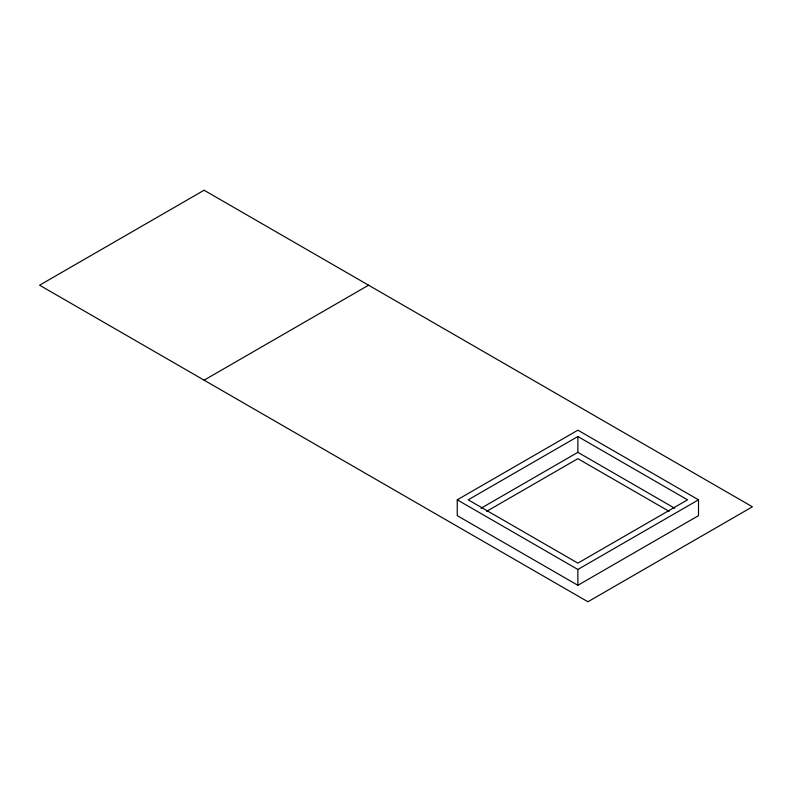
<?xml version="1.0" encoding="UTF-8"?>
<svg xmlns="http://www.w3.org/2000/svg" width="792" height="792" viewBox="0 0 792 792"><rect width="100%" height="100%" fill="white"/><g stroke="black" fill="none" stroke-linecap="round" stroke-linejoin="round"><path stroke-width="1.19" d="M204.089 380.17L368.587 285.199M457.251 499.821L577.873 430.175L698.504 499.821L698.504 515.651L577.873 585.288L457.251 515.651L457.251 499.821L577.873 569.468L698.504 499.821M577.873 436.511L468.211 499.821L577.873 563.132L687.535 499.821L577.873 436.511L577.873 452.331L480.992 508.276M486.615 511.355L577.873 458.667L669.141 511.355M577.873 452.331L674.764 508.276M577.873 569.468L577.873 585.288M204.089 190.238L39.6 285.199L587.912 601.762L752.4 506.801L204.089 190.238"/></g></svg>
